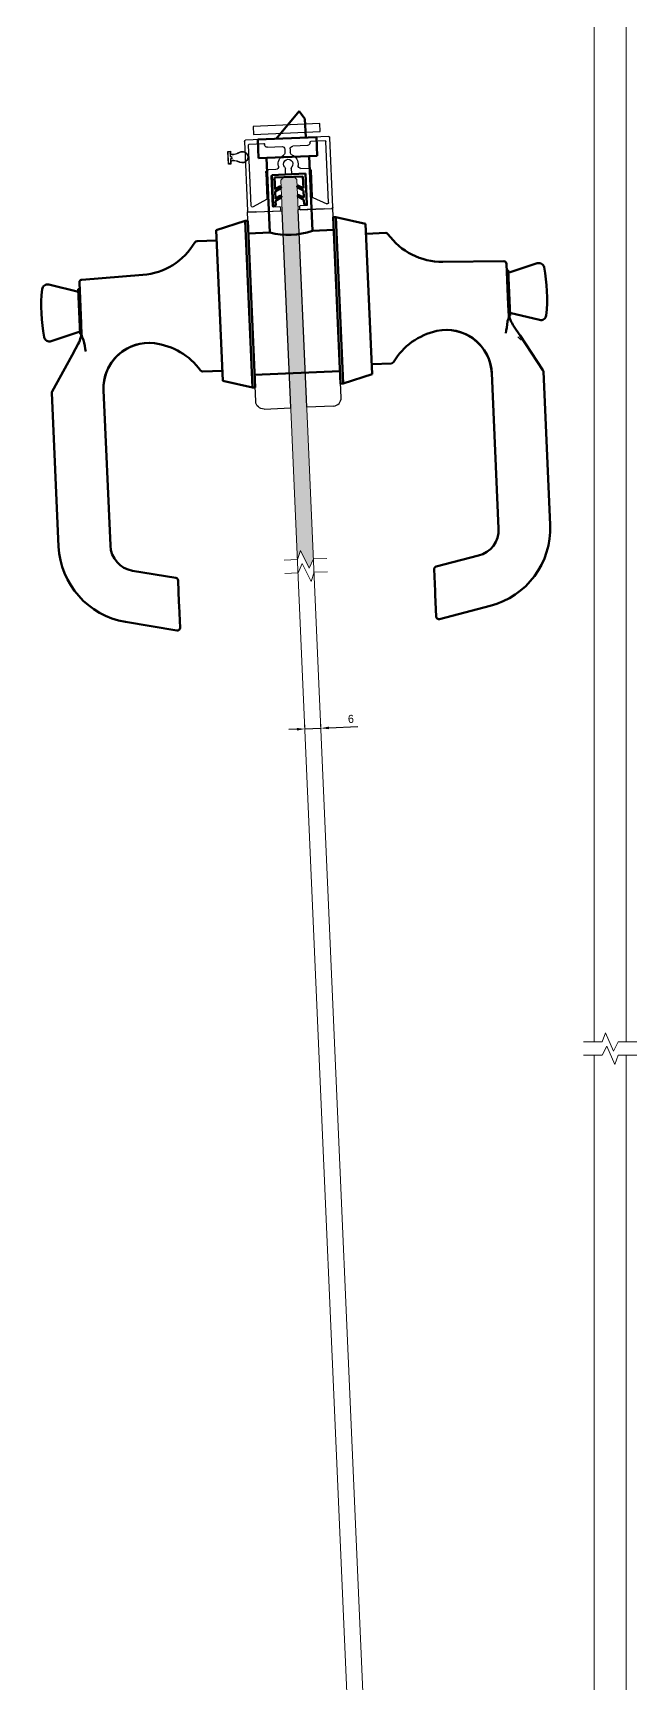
# Model space of a CAD drawing. Header units: millimetres. Extents: x 16953 to 20256, y 1517 to 8212.
# Drawn here: x 18410 to 18637, y 6974 to 7593 of the extents above; entities that cross this region are included whole.
import ezdxf

# ---------------------------------------------------------------- set-up
doc = ezdxf.new("R2010")
doc.units = ezdxf.units.MM
doc.linetypes.add('HIDDEN2', pattern=[4.7625, 3.175, -1.5875])
for name, color, linetype in [('Blocchi', 7, 'Continuous'), ('COMP', 41, 'Continuous'), ('GUARNIZIONE_MONT', 7, 'Continuous'), ('MANIGLIA_HOPPE_H', 7, 'Continuous'), ('QUOTE', 254, 'Continuous')]:
    doc.layers.add(name, color=color, linetype=linetype)
doc.layers.add('GLASS & JOINTS', color=250, linetype='Continuous', lineweight=13)
doc.layers.add('GLASS HATCH', color=7, linetype='Continuous', true_color=0xb8ffed, transparency=0.5)
doc.dimstyles.new('ISO-25$0', dxfattribs={"dimtxt": 3, "dimasz": 3, "dimexe": 1.5, "dimexo": 1.5, "dimgap": 1.5, "dimtad": 1, "dimtxsty": 'Standard', "dimcen": 2.5, "dimadec": 0, "dimazin": 0, "dimtfac": 1, "dimtmove": 0, "dimatfit": 3, "dimfxl": 1, "dimarcsym": 0})

# ---------------------------------------------------------------- blocks, each defined once
blk = doc.blocks.new('48750')
at = {"layer": 'COMP'}
for p, q in [((-3.8, 1.56), (-4.38, 1.84)), ((-1.46, 1.14), (-2.05, 1.14)), ((-4.38, -1.84), (-3.8, -1.56)), ((-2.05, -1.14), (-1.46, -1.14))]:
    blk.add_line(p, q, dxfattribs=at)
blk.add_lwpolyline([(-0.95, 1.75, -0.414214), (-1.45, 1.25), (-2.05, 1.25, -0.117054), (-3.75, 1.65), (-4.33, 1.94, 1.622467), (-4.33, -1.94), (-3.75, -1.65, -0.117054), (-2.05, -1.25), (-1.45, -1.25, -0.414214), (-0.95, -1.75), (-0.95, -2.41), (0, -2.41), (0, 2.41), (-0.95, 2.41)], format="xyb", close=True, dxfattribs=at)
blk.add_lwpolyline([(-0.1, 2.32), (-0.85, 2.32), (-0.85, 0.4), (-1.35, 0.4), (-1.35, -0.4), (-0.85, -0.4), (-0.85, -2.31), (-0.1, -2.31)], close=True, dxfattribs=at)
for centre, radius, start, end in [((-5.3, 0), 2.07, 63.29482, 296.70518), ((-2.05, 5.03), 3.89, 243.29482, 270), ((-1.46, 1.75), 0.61, 270, 0), ((-2.05, -5.03), 3.89, 90, 116.70518), ((-1.46, -1.75), 0.61, 0, 90)]:
    blk.add_arc(centre, radius, start, end, dxfattribs=at)
blk = doc.blocks.new('anta Slim')
at = {"color": 7}
for p, q in [((-16, -13), (-16, 13)), ((-15.5, 13.5), (-3.8, 13.5)), ((-3.5, 13.2), (-3.5, 12.3)), ((3.5, 12.3), (3.5, 13.2)), ((3.8, 13.5), (15.5, 13.5)), ((16, 13), (16, -13)), ((-14.5, 11.19), (-14.5, -11.7)), ((-8.67, 9.08), (-13.78, 11.64)), ((-8.5, -1), (-8.5, 8.81)), ((-6.5, 11.7), (-6.5, 0.3)), ((-3.8, 12), (-6.2, 12)), ((6.2, 12), (3.8, 12)), ((6.5, 0.3), (6.5, 11.7)), ((8.5, -1.03), (8.5, 8.81)), ((8.67, 9.08), (13.78, 11.64)), ((14.5, 11.19), (14.5, -11.7)), ((-4.67, -2), (-7.5, -2)), ((-6.2, 0), (-1.39, 0)), ((-1.09, -0.3), (-1.09, -2.2)), ((1.09, -2.2), (1.09, -0.3)), ((1.39, 0), (6.2, 0)), ((4.67, -2.03), (7.5, -2.03)), ((-14.2, -12), (-8.8, -12)), ((-8.5, -11.7), (-8.5, -11.5)), ((-7.5, -10.5), (-2, -10.5)), ((-1, -9.5), (-1, -8.2)), ((1, -9.5), (1, -8.2)), ((7.5, -10.5), (2, -10.5)), ((8.5, -11.7), (8.5, -11.5)), ((14.2, -12), (8.8, -12)), ((15.5, -13.5), (-15.5, -13.5))]:
    blk.add_line(p, q, dxfattribs=at)
for centre, radius, start, end in [((-15.5, 13), 0.5, 90, 180), ((-3.8, 13.2), 0.3, 0, 90), ((3.8, 13.2), 0.3, 90, 180), ((15.5, 13), 0.5, 0, 90), ((-14, 11.19), 0.5, 63.43495, 180), ((-8.8, 8.81), 0.3, 360, 63.43495), ((-6.2, 11.7), 0.3, 90, 180), ((-3.8, 12.3), 0.3, 270, 0), ((3.8, 12.3), 0.3, 180, 270), ((6.2, 11.7), 0.3, 0, 90), ((8.8, 8.81), 0.3, 116.56505, 180), ((14, 11.19), 0.5, 0, 116.56505), ((-6.2, 0.3), 0.3, 180, 270), ((1.39, -0.3), 0.3, 90, 180), ((6.2, 0.3), 0.3, 270, 0), ((-7.5, -1), 1, 180, 270), ((-4.67, -3), 1, 349.14591, 90), ((0, -3.89), 3.75, 169.14591, 245.09894), ((0, -3.89), 1.75, 137.36903, 42.63097), ((-1.39, -0.3), 0.3, 360, 90), ((-1.84, -2.2), 0.75, 317.36903, 0), ((1.84, -2.2), 0.75, 180, 222.63097), ((0, -3.89), 3.75, 294.90106, 10.48585), ((4.67, -3.03), 1, 90, 190.48585), ((7.5, -1.03), 1, 270, 0), ((-14.2, -11.7), 0.3, 180, 270), ((-8.8, -11.7), 0.3, 270, 0), ((-7.5, -11.5), 1, 90, 180), ((-2, -9.5), 1, 270, 0), ((-2, -8.2), 1, 0, 65.09894), ((2, -8.2), 1, 114.90106, 180), ((2, -9.5), 1, 180, 270), ((7.5, -11.5), 1, 0, 90), ((8.8, -11.7), 0.3, 180, 270), ((14.2, -11.7), 0.3, 270, 0), ((-15.5, -13), 0.5, 180, 270), ((15.5, -13), 0.5, 270, 0)]:
    blk.add_arc(centre, radius, start, end, dxfattribs=at)
blk = doc.blocks.new('guarnizione vetro 6mm porta')
at = {"layer": 'GUARNIZIONE_MONT', "color": 7, "linetype": 'Continuous', "lineweight": 50}
for p, q in [((-5.3, 11.5), (-6.3, 11.5)), ((-6.3, 11.5), (-6.3, 0)), ((-5.3, 9.73), (-5.3, 11.5)), ((-3.18, 8.51), (-5.3, 9.73)), ((-5.3, 6.23), (-5.3, 8.92)), ((-5.3, 8.92), (-3.53, 7.9)), ((-3.18, 5.01), (-5.3, 6.23)), ((-3.12, 8.01), (-3.07, 8.1)), ((3.07, 8.1), (3.12, 8.01)), ((5.3, 9.73), (3.18, 8.51)), ((5.3, 6.23), (3.18, 5.01)), ((3.53, 7.9), (5.3, 8.92)), ((5.3, 11.5), (5.3, 9.73)), ((6.3, 11.5), (5.3, 11.5)), ((5.3, 8.92), (5.3, 6.23)), ((6.3, 0), (6.3, 11.5)), ((-6.3, 0), (6.3, 0)), ((-5.3, 1), (-5.3, 5.42)), ((-5.3, 5.42), (-3.53, 4.4)), ((5.3, 1), (-5.3, 1)), ((-3.12, 4.51), (-3.07, 4.6)), ((3.07, 4.6), (3.12, 4.51)), ((3.53, 4.4), (5.3, 5.42)), ((5.3, 5.42), (5.3, 1))]:
    blk.add_line(p, q, dxfattribs=at)
for centre, start, end in [((-3.38, 8.16), 240, 330), ((-3.33, 8.25), 330, 60), ((3.33, 8.25), 120, 210), ((3.38, 8.16), 210, 300), ((-3.38, 4.66), 240, 330), ((-3.33, 4.75), 330, 60), ((3.33, 4.75), 120, 210), ((3.38, 4.66), 210, 300)]:
    blk.add_arc(centre, 0.3, start, end, dxfattribs=at)
blk = doc.blocks.new('placca')
at = {"layer": 'Blocchi', "color": 2}
for p, q in [((0, 10), (0, 13)), ((71, 13), (0, 13)), ((0, 10), (0, 0)), ((74, 10), (74, 0)), ((71, 0), (0, 0)), ((74, 0), (71, 0))]:
    blk.add_line(p, q, dxfattribs=at)
blk.add_arc((71, 10), 3, 0, 90, dxfattribs=at)
blk = doc.blocks.new('Maniglia Paris HCS')
at = {"layer": 'MANIGLIA_HOPPE_H', "color": 2, "linetype": 'Continuous', "lineweight": 50}
for p, q in [((54.01, 80.55), (50.86, 91.53)), ((72.14, 91.53), (68.99, 80.55)), ((77.65, 83.96), (90.96, 91.96)), ((91.48, 92.11), (149.09, 92.11)), ((70, 80.55), (53, 80.55)), ((53, 80.55), (53, 80.05)), ((70, 80.18), (70, 80.55)), ((73.52, 81.48), (75.41, 82.62)), ((75.41, 82.62), (77.65, 83.96)), ((49.56, 79.09), (48.76, 56.23)), ((50.56, 80.05), (65.96, 80.05)), ((65.96, 80.05), (70.18, 80.05)), ((149.62, 72.76), (91.33, 72.76)), ((178.43, 68.34), (182.5, 49.21)), ((162.81, 48.79), (159.4, 64.84)), ((171.97, 48), (163.79, 48)), ((173.34, 48), (171.97, 48)), ((181.52, 48), (173.34, 48)), ((37.04, 35.36), (37.04, 28)), ((85.96, 28), (85.96, 35.36)), ((33.25, 28), (30.25, 17)), ((89.75, 28), (33.25, 28)), ((92.75, 17), (89.75, 28)), ((92.75, 17), (30.25, 17)), ((30.25, 17), (30.25, 16)), ((92.75, 16), (30.25, 16)), ((35, 16), (35, 8)), ((88, -16), (88, 16)), ((92.75, 16), (92.75, 17)), ((-10, 5), (-7, 7)), ((0, 7), (-7, 7)), ((0, 11), (0, -11)), ((7, 11), (0, 11)), ((7, 11), (7, -11)), ((35, 8), (7, 8)), ((0, -4.09), (-10, 5)), ((0, -11), (7, -11)), ((7, -8), (35, -8)), ((35, -8), (35, -16)), ((92.75, -16), (30.25, -16)), ((30.25, -16), (30.25, -17)), ((92.75, -17), (30.25, -17)), ((30.25, -17), (33.25, -28)), ((89.75, -28), (92.75, -17)), ((92.75, -17), (92.75, -16)), ((89.75, -28), (33.25, -28)), ((37.04, -28), (37.04, -35.35)), ((85.96, -35.35), (85.96, -28)), ((159.4, -64.84), (162.81, -48.79)), ((163.79, -48), (171.97, -48)), ((171.97, -48), (173.34, -48)), ((173.34, -48), (181.52, -48)), ((182.5, -49.21), (178.43, -68.34)), ((48.76, -56.22), (49.56, -79.09)), ((91.33, -72.76), (149.62, -72.76)), ((50.56, -80.05), (65.96, -80.05)), ((65.82, -80.05), (53, -80.05)), ((53, -80.05), (53, -80.55)), ((70.18, -80.05), (65.96, -80.05)), ((70, -80.55), (70, -80.18)), ((50.86, -91.53), (54.01, -80.55)), ((70, -80.55), (53, -80.55)), ((68.99, -80.55), (72.14, -91.53)), ((75.41, -82.62), (73.52, -81.48)), ((77.65, -83.96), (75.41, -82.62)), ((90.96, -91.96), (77.65, -83.96)), ((149.09, -92.11), (91.48, -92.11))]:
    blk.add_line(p, q, dxfattribs=at)
for centre, radius, start, end in [((52.79, 92.08), 2, 98.75877, 196.00146), ((61.5, 35.53), 59.22, 81.24123, 98.75877), ((70.21, 92.08), 2, 343.99854, 81.24123), ((91.48, 91.11), 1, 90, 120.99967), ((149.09, 62.11), 30, 12.00122, 90), ((68.37, 90.05), 10, 270, 300.99967), ((50.56, 79.05), 1, 90, 177.99971), ((106.45, 262.2), 185.9, 259.37863, 260.75351), ((91.34, 55.76), 17, 90, 189.61948), ((149.62, 62.76), 10, 11.99967, 90), ((23.78, 57.1), 25, 303.26441, 357.99971), ((99.22, 57.1), 25, 189.61948, 236.73559), ((163.79, 49), 1, 191.99967, 270), ((181.52, 49), 1, 270, 12.00122), ((38.04, 35.36), 1, 123.26441, 180), ((84.96, 35.36), 1, 0, 56.73559), ((9.73, 0), 26.5, 342.42996, 17.57004), ((38.04, -35.35), 1, 180, 236.73522), ((23.78, -57.09), 25, 2.00029, 56.73522), ((99.22, -57.09), 25, 123.26478, 170.40914), ((84.96, -35.35), 1, 303.26478, 0), ((163.79, -49), 1, 90, 168.00033), ((181.52, -49), 1, 347.99878, 90), ((91.34, -55.76), 17, 170.40914, 270), ((149.62, -62.76), 10, 270, 348.00033), ((149.09, -62.11), 30, 270, 347.99878), ((50.56, -79.05), 1, 182.00029, 270), ((68.37, -90.05), 10, 59.00033, 90), ((106.45, -262.2), 185.9, 99.24649, 100.62137), ((52.79, -92.08), 2, 163.99854, 261.24123), ((70.21, -92.08), 2, 278.75877, 16.00146), ((91.48, -91.11), 1, 239.00033, 270), ((61.5, -35.53), 59.22, 261.24123, 278.75877)]:
    blk.add_arc(centre, radius, start, end, dxfattribs=at)
at = {"layer": 'MANIGLIA_HOPPE_H', "color": 2, "linetype": 'HIDDEN2', "lineweight": 25}
blk.add_arc((96.89, 65.76), 25.52, 122.73615, 137.1865, dxfattribs=at)
for centre, start_param, end_param in [((91.33, 55.76), 0, 1.622245), ((91.33, -55.76), 1.520997, 3.141593)]:
    blk.add_ellipse(centre, major_axis=(0, 17), ratio=0.99986, start_param=start_param, end_param=end_param, dxfattribs=at)
at = {"layer": 'MANIGLIA_HOPPE_H', "color": 2, "linetype": 'Continuous', "lineweight": 50}
for centre, start_param, end_param in [((91.33, 55.76), 0, 1.614503), ((91.33, -55.76), 1.522329, 3.141593)]:
    blk.add_ellipse(centre, major_axis=(0, 17), ratio=0.99986, start_param=start_param, end_param=end_param, dxfattribs=at)
for points in [[(70.18, 80.05), (70.35, 80.05), (70.52, 80.04), (70.84, 79.97), (71, 79.91), (71.32, 79.78), (71.48, 79.7), (71.83, 79.57), (72, 79.52), (72.19, 79.48)], [(72.19, -79.48), (72, -79.52), (71.83, -79.57), (71.49, -79.7), (71.32, -79.78), (71, -79.91), (70.85, -79.97), (70.52, -80.04), (70.35, -80.05), (70.18, -80.05)]]:
    blk.add_open_spline(points, degree=3, knots=[0, 0, 0, 0, 0.25, 0.25, 0.5, 0.5, 0.75, 0.75, 1, 1, 1, 1], dxfattribs=at)
blk = doc.blocks.new('*D149')
at = {"layer": 'Defpoints', "color": 0, "transparency": 16777216}
for p in [(18512.26, 7331), (18518.22, 7332.05), (18518.25, 7331.26)]:
    blk.add_point(p, dxfattribs=at)
at = {"layer": 'QUOTE', "color": 0, "lineweight": -2, "transparency": 16777216}
for p, q in [((18509.23, 7331.66), (18506.23, 7331.53)), ((18512.19, 7332.5), (18512.16, 7333.29)), ((18512.22, 7331.79), (18518.22, 7332.05)), ((18518.19, 7332.76), (18518.15, 7333.55)), ((18521.22, 7332.18), (18532.07, 7332.66))]:
    blk.add_line(p, q, dxfattribs=at)
at = {"layer": 'QUOTE', "color": 0, "transparency": 16777216}
for points in [[(18509.2, 7332.16), (18509.25, 7331.16), (18512.22, 7331.79)], [(18521.19, 7332.68), (18521.24, 7331.68), (18518.22, 7332.05)]]:
    blk.add_solid(points, dxfattribs=at)
at = {"layer": 'QUOTE', "color": 0, "transparency": 16777216, "insert": (18529.44, 7335.54), "char_height": 3, "attachment_point": 5, "rotation": 2.50192}
blk.add_mtext('6', dxfattribs=at)

msp = doc.modelspace()

# ---------------------------------------------------------------- hatches: boundary and pattern name
at = {"layer": 'GLASS HATCH'}
h = msp.add_hatch(color=256, dxfattribs=at)
h.dxf.hatch_style = 1
h.paths.add_polyline_path([(18509.191, 7537.815), (18508.148, 7538.77), (18504.152, 7538.595), (18503.197, 7537.553), (18509.402, 7395.242), (18509.433, 7395.244), (18510.532, 7398.729), (18513.829, 7391.998), (18515.399, 7395.443)])

# ---------------------------------------------------------------- linework, layer by layer
msp.add_lwpolyline([(18492.847, 7557.62), (18492.978, 7554.623), (18517.954, 7555.714), (18517.823, 7558.711)], close=True)
at = {"layer": 'GLASS & JOINTS'}
for points in [[(18620.53, 7214.481), (18620.53, 8031.075), (18621.53, 8032.075), (18631.53, 8032.075), (18632.53, 8031.075), (18632.53, 7214.481)], [(18538.54, 6726.975), (18503.197, 7537.553), (18504.152, 7538.595), (18508.148, 7538.77), (18509.191, 7537.815), (18544.534, 6727.237)], [(18504.438, 7395.025), (18509.433, 7395.244), (18510.532, 7398.729), (18513.829, 7391.998), (18515.427, 7395.506), (18520.422, 7395.724)], [(18520.641, 7390.729), (18515.646, 7390.51), (18514.547, 7387.025), (18511.25, 7393.756), (18509.651, 7390.248), (18504.656, 7390.03)], [(18616.548, 7214.481), (18623.548, 7214.481), (18624.798, 7217.915), (18627.798, 7211.047), (18629.548, 7214.481), (18636.548, 7214.481)], [(18636.476, 7209.481), (18629.476, 7209.481), (18628.226, 7206.047), (18625.226, 7212.915), (18623.476, 7209.481), (18616.476, 7209.481)], [(18632.494, 7209.481), (18632.494, 6567.506), (18631.494, 6566.506), (18621.494, 6566.506), (18620.494, 6567.506), (18620.494, 7209.481)]]:
    msp.add_lwpolyline(points, dxfattribs=at)

# ---------------------------------------------------------------- block references
at = {"xscale": -1, "rotation": 182.5019166818471}
msp.add_blockref('guarnizione vetro 6mm porta', (18506.107, 7539.682), dxfattribs=at)
at = {"layer": 'Blocchi', "color": 2, "rotation": 272.5019166818471}
for name, p in [('Maniglia Paris HCS', (18505.517, 7553.169)), ('placca', (18509.693, 7526.326))]:
    msp.add_blockref(name, p, dxfattribs=at)
at = {"layer": 'Blocchi', "xscale": -1}
for name, p, rotation in [('anta Slim', (18506.107, 7539.682), 182.5019166818471), ('48750', (18483.45, 7545.899), 2.501916681847067)]:
    msp.add_blockref(name, p, dxfattribs=dict(at, rotation=rotation))
at = {"layer": 'Blocchi', "color": 2, "xscale": -1, "rotation": 92.50191668184706}
msp.add_blockref('placca', (18503.699, 7526.064), dxfattribs=at)

# ---------------------------------------------------------------- dimensions: what is measured, and where the dimension line sits
at = {"layer": 'QUOTE'}
dim = msp.add_linear_dim(base=(18518.218, 7332.051), p1=(18512.258, 7331.002), p2=(18518.252, 7331.264), angle=182.501917, dimstyle='ISO-25$0', dxfattribs=at)
dim.commit()
dim.dimension.update_dxf_attribs({"geometry": '*D149', "text_midpoint": (18529.569, 7332.547), "dimtype": 160})

doc.saveas('drawing.dxf')
